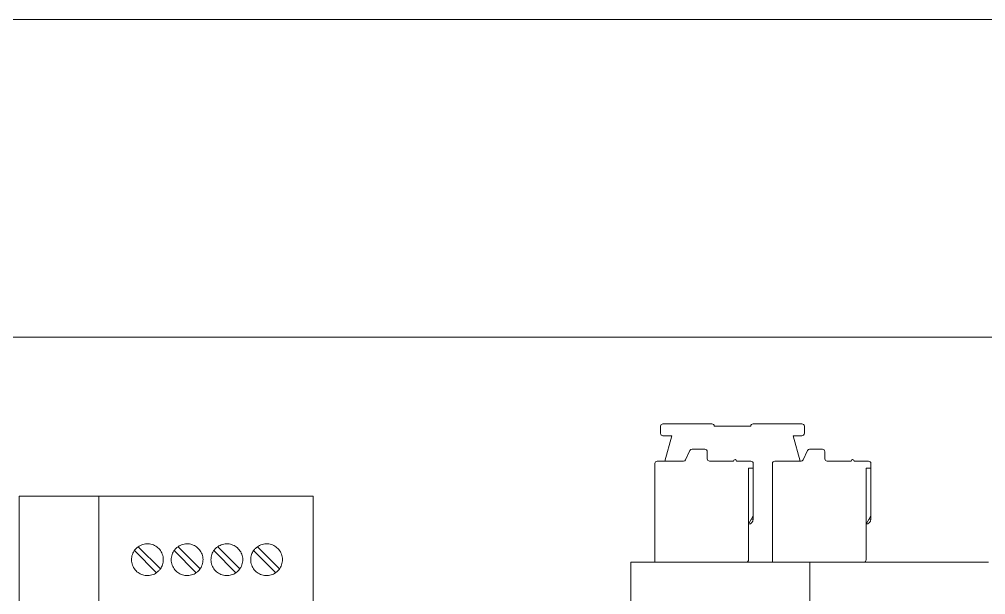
# Model space of a CAD drawing. Header units: millimetres. Extents: x 15 to 265, y 8 to 208.
# Drawn here: x 86.1 to 146.9, y 172 to 208.2 of the extents above; entities that cross this region are included whole.
import ezdxf

# ---------------------------------------------------------------- set-up
doc = ezdxf.new("R2010")
doc.units = ezdxf.units.MM

msp = doc.modelspace()

# ---------------------------------------------------------------- linework, layer by layer
at = {"color": 7, "linetype": 'Continuous', "lineweight": 15}
for p, q in [((34.73, 208.151), (244.73, 208.151)), ((34.73, 188.151), (244.73, 188.151)), ((126.467, 182.551), (126.467, 182.101)), ((129.692, 182.701), (126.617, 182.701)), ((132.142, 182.551), (129.842, 182.551)), ((135.367, 182.701), (132.292, 182.701)), ((135.517, 182.551), (135.517, 182.101)), ((127.167, 181.951), (126.617, 181.951)), ((127.167, 181.951), (126.739, 180.351)), ((134.817, 181.951), (135.367, 181.951)), ((135.246, 180.351), (134.817, 181.951)), ((128.045, 180.438), (128.314, 181.015)), ((128.45, 181.101), (129.255, 181.101)), ((129.405, 180.951), (129.405, 180.501)), ((135.445, 180.438), (135.714, 181.015)), ((135.85, 181.101), (136.655, 181.101)), ((136.805, 180.951), (136.805, 180.501)), ((126.105, 174.001), (126.105, 180.201)), ((126.255, 180.351), (127.909, 180.351)), ((129.555, 180.351), (131.055, 180.351)), ((131.255, 180.351), (132.155, 180.351)), ((132.305, 180.201), (132.305, 179.901)), ((133.505, 174.001), (133.505, 180.201)), ((133.655, 180.351), (135.309, 180.351)), ((136.955, 180.351), (138.455, 180.351)), ((138.655, 180.351), (139.555, 180.351)), ((139.705, 180.201), (139.705, 179.901)), ((132.005, 179.901), (132.305, 179.901)), ((132.005, 179.901), (132.005, 174.151)), ((132.305, 176.914), (132.305, 179.901)), ((139.405, 179.901), (139.705, 179.901)), ((139.405, 179.901), (139.405, 174.151)), ((139.705, 176.914), (139.705, 179.901)), ((91.105, 178.151), (86.105, 178.151)), ((86.105, 133.766), (86.105, 178.151)), ((104.605, 178.151), (91.105, 178.151)), ((91.105, 178.151), (91.105, 178.151)), ((104.605, 133.987), (104.605, 178.151)), ((132.005, 176.394), (132.305, 176.914)), ((132.178, 176.694), (132.305, 176.694)), ((132.305, 176.694), (132.305, 176.914)), ((139.405, 176.394), (139.705, 176.914)), ((139.578, 176.694), (139.705, 176.694)), ((139.705, 176.694), (139.705, 176.914)), ((94.74, 173.332), (93.347, 174.724)), ((93.595, 174.971), (94.987, 173.579)), ((97.24, 173.332), (95.847, 174.724)), ((96.095, 174.971), (97.487, 173.579)), ((99.74, 173.332), (98.347, 174.724)), ((98.595, 174.971), (99.987, 173.579)), ((102.24, 173.332), (100.847, 174.724)), ((101.095, 174.971), (102.487, 173.579)), ((124.605, 174.001), (124.605, 115.001)), ((135.855, 174.001), (124.605, 174.001)), ((135.855, 171.001), (135.855, 174.001)), ((147.105, 174.001), (135.855, 174.001))]:
    msp.add_line(p, q, dxfattribs=at)
for centre, radius, start, end in [((126.617, 182.551), 0.15, 90, 180), ((129.692, 182.551), 0.15, 360, 90), ((132.292, 182.551), 0.15, 90, 180), ((135.367, 182.551), 0.15, 360, 90), ((126.617, 182.101), 0.15, 180, 270), ((135.367, 182.101), 0.15, 270, 0), ((128.45, 180.951), 0.15, 90, 155), ((129.255, 180.951), 0.15, 0, 90), ((135.85, 180.951), 0.15, 90, 155), ((136.655, 180.951), 0.15, 0, 90), ((126.255, 180.201), 0.15, 90, 180), ((127.909, 180.501), 0.15, 270, 335), ((129.555, 180.501), 0.15, 180, 270), ((131.155, 180.351), 0.1, 0, 180), ((132.155, 180.201), 0.15, 0, 90), ((133.655, 180.201), 0.15, 90, 180), ((135.309, 180.501), 0.15, 270, 335), ((136.955, 180.501), 0.15, 180, 270), ((138.555, 180.351), 0.1, 0, 180), ((139.555, 180.201), 0.15, 0, 90), ((132.005, 176.694), 0.3, 270.02208, 0), ((139.405, 176.694), 0.3, 270.02208, 0), ((131.855, 174.151), 0.15, 270, 0), ((139.255, 174.151), 0.15, 270, 0)]:
    msp.add_arc(centre, radius, start, end, dxfattribs=at)
for major_axis, start_param, end_param in [((-0.082, 275), 4.816531, 4.902198), ((-0.082, 274.875), 4.816562, 4.902285)]:
    msp.add_ellipse((91.117, 126.267), major_axis=major_axis, ratio=0.000011, start_param=start_param, end_param=end_param, dxfattribs=at)
for points, knots in [([(94.874, 173.444), (94.788, 173.373), (94.615, 173.231), (94.284, 173.14), (93.947, 173.157), (93.633, 173.284), (93.379, 173.506), (93.21, 173.801), (93.148, 174.138), (93.202, 174.479), (93.332, 174.718), (93.507, 174.914), (93.723, 175.069), (94.049, 175.164), (94.388, 175.146), (94.7, 175.019), (94.955, 174.798), (95.124, 174.503), (95.187, 174.166), (95.136, 173.845), (95.016, 173.602), (94.914, 173.488), (94.874, 173.444)], [0, 0, 0, 0, 0.053099, 0.106218, 0.15891, 0.211415, 0.264224, 0.317702, 0.371953, 0.426755, 0.48163, 0.499929, 0.55303, 0.606152, 0.658802, 0.711242, 0.764022, 0.817534, 0.871851, 0.926691, 0.971883, 1, 1, 1, 1]), ([(97.374, 173.444), (97.288, 173.373), (97.115, 173.231), (96.784, 173.14), (96.447, 173.157), (96.133, 173.284), (95.879, 173.506), (95.71, 173.801), (95.648, 174.138), (95.702, 174.479), (95.832, 174.718), (95.972, 174.875), (96.131, 175.009), (96.389, 175.132), (96.726, 175.169), (97.055, 175.093), (97.341, 174.915), (97.554, 174.653), (97.671, 174.332), (97.673, 173.988), (97.57, 173.676), (97.435, 173.516), (97.374, 173.444)], [0, 0, 0, 0, 0.0530994, 0.1062182, 0.1589096, 0.2114153, 0.2642241, 0.3177023, 0.3719527, 0.4267554, 0.4816298, 0.4999292, 0.5279832, 0.5807502, 0.6335327, 0.6860042, 0.738556, 0.7916832, 0.8456259, 0.900268, 0.9551813, 1, 1, 1, 1]), ([(99.874, 173.444), (99.788, 173.373), (99.615, 173.231), (99.284, 173.14), (98.947, 173.157), (98.633, 173.284), (98.379, 173.506), (98.21, 173.801), (98.148, 174.138), (98.202, 174.479), (98.332, 174.718), (98.472, 174.875), (98.631, 175.009), (98.889, 175.132), (99.226, 175.169), (99.555, 175.093), (99.841, 174.915), (100.054, 174.653), (100.171, 174.332), (100.173, 173.988), (100.07, 173.676), (99.935, 173.516), (99.874, 173.444)], [0, 0, 0, 0, 0.0530994, 0.1062182, 0.1589096, 0.2114153, 0.2642241, 0.3177023, 0.3719527, 0.4267554, 0.4816298, 0.4999292, 0.5279832, 0.5807502, 0.6335327, 0.6860042, 0.738556, 0.7916832, 0.8456259, 0.900268, 0.9551813, 1, 1, 1, 1]), ([(100.96, 174.859), (101.047, 174.93), (101.219, 175.072), (101.55, 175.163), (101.888, 175.146), (102.2, 175.019), (102.455, 174.798), (102.624, 174.503), (102.687, 174.166), (102.633, 173.824), (102.503, 173.585), (102.328, 173.389), (102.111, 173.234), (101.785, 173.139), (101.446, 173.157), (101.134, 173.284), (100.879, 173.506), (100.711, 173.801), (100.648, 174.138), (100.699, 174.459), (100.819, 174.701), (100.921, 174.815), (100.96, 174.859)], [0, 0, 0, 0, 0.053101, 0.106223, 0.158873, 0.211313, 0.264092, 0.317605, 0.371922, 0.426761, 0.481607, 0.499978, 0.553078, 0.606196, 0.658888, 0.711394, 0.764202, 0.81768, 0.871931, 0.926734, 0.971869, 1, 1, 1, 1])]:
    msp.add_open_spline(points, degree=3, knots=knots, dxfattribs=at)

doc.saveas('drawing.dxf')
